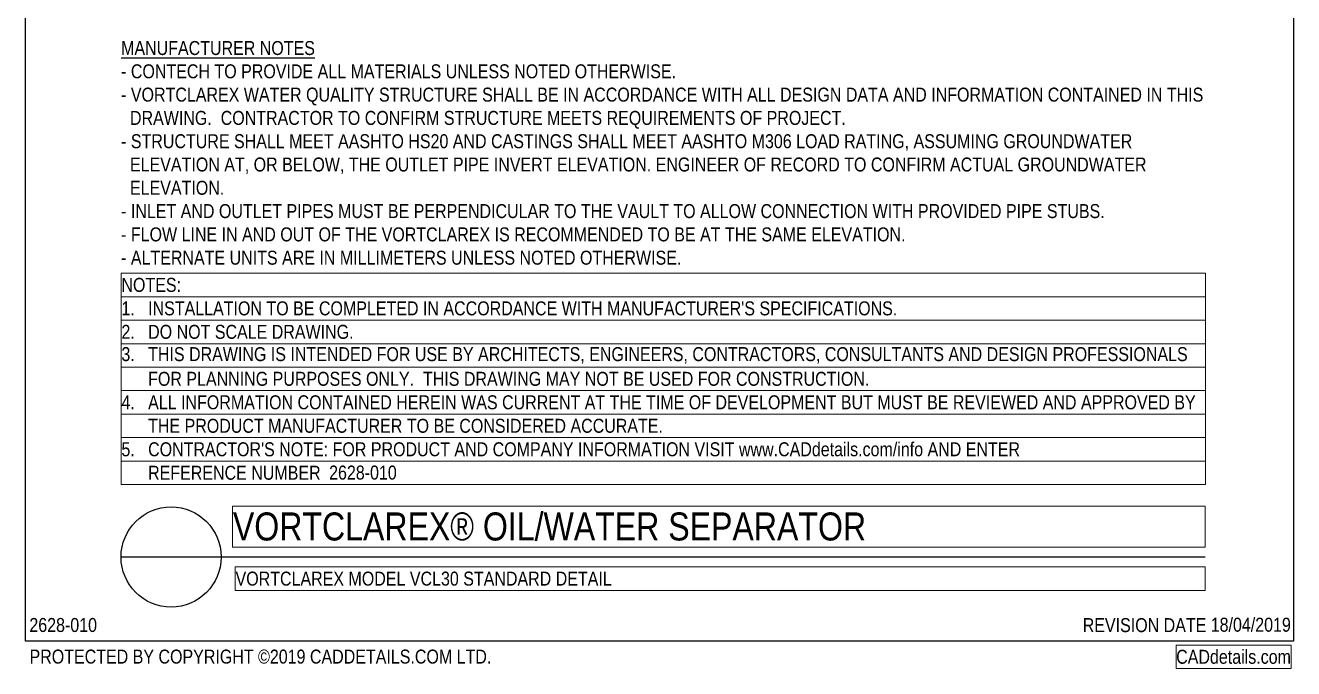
# Model space of a CAD drawing. Extents: x 0 to 216, y -5 to 280.
# Drawn here: x 0 to 216, y -4.7 to 104.9 of the extents above; entities that cross this region are included whole.
import ezdxf

# ---------------------------------------------------------------- set-up
doc = ezdxf.new("R2010")
doc.units = 0
doc.header["$LTSCALE"] = 10
doc.header["$MEASUREMENT"] = 0
doc.layers.get('0').update_dxf_attribs({"linetype": 'CONTINUOUS'})
doc.layers.get('Defpoints').update_dxf_attribs({"linetype": 'CONTINUOUS'})
for name, color, linetype in [('2628-LOGO$0$CADdetails-7-VERYFINE', 7, 'CONTINUOUS'), ('2628-LOGO$0$CADdetails-FRAME', 7, 'CONTINUOUS'), ('CADdetails-1-FINE', 1, 'CONTINUOUS'), ('CADdetails-2-FINELIGHT', 2, 'CONTINUOUS'), ('CADdetails-7-VERYFINE', 7, 'CONTINUOUS')]:
    doc.layers.add(name, color=color, linetype=linetype)
doc.styles.add('2628-LOGO$0$CADdetails-DIMENSIONS', font='ARIALN.TTF', dxfattribs={"height": 2.38})
doc.styles.add('2628-LOGO$0$CADdetails-NOTES', font='ARIALN.TTF', dxfattribs={"height": 2.38})
doc.styles.add('CADdetails-DETAILTITLE', font='ARIALN.TTF', dxfattribs={"height": 4.77})
doc.styles.add('CADdetails-NOTES', font='ARIALN.TTF', dxfattribs={"height": 2.38})

# ---------------------------------------------------------------- blocks, each defined once
blk = doc.blocks.new('*T1')
at = {"layer": 'Defpoints', "color": 8, "linetype": 'ByBlock', "lineweight": 0, "transparency": 16777216}
for p, q in [((0, 0), (165.2, 0)), ((0, 0), (0, -4)), ((165.2, 0), (165.2, -4)), ((0, -4), (165.2, -4))]:
    blk.add_line(p, q, dxfattribs=at)
at = {"layer": 'CADdetails-1-FINE', "transparency": 16777216, "insert": (0.06, -2), "char_height": 2.38, "width": 165.0809, "attachment_point": 4, "style": 'CADdetails-NOTES'}
blk.add_mtext('VORTCLAREX MODEL VCL30 STANDARD DETAIL', dxfattribs=at)
blk = doc.blocks.new('*T2')
at = {"layer": 'Defpoints', "color": 8, "linetype": 'ByBlock', "lineweight": 0, "transparency": 16777216}
for p, q in [((0, 0), (165.65, 0)), ((0, 0), (0, -7)), ((165.65, 0), (165.65, -7)), ((0, -7), (165.65, -7))]:
    blk.add_line(p, q, dxfattribs=at)
at = {"layer": 'CADdetails-2-FINELIGHT', "transparency": 16777216, "insert": (0.06, -3.5), "char_height": 4.77, "width": 165.5323, "attachment_point": 4, "style": 'CADdetails-DETAILTITLE'}
blk.add_mtext('VORTCLAREX® OIL/WATER SEPARATOR', dxfattribs=at)
blk = doc.blocks.new('*T25')
at = {"layer": 'Defpoints', "color": 8, "linetype": 'ByBlock', "lineweight": 0, "transparency": 16777216}
for p, q in [((0, 0), (184.71, 0)), ((0, 0), (0, -36)), ((184.71, 0), (184.71, -36)), ((0, -4), (184.71, -4)), ((0, -8), (184.71, -8)), ((0, -12), (184.71, -12)), ((0, -16), (184.71, -16)), ((0, -20), (184.71, -20)), ((0, -24), (184.71, -24)), ((0, -28), (184.71, -28)), ((0, -32), (184.71, -32)), ((0, -36), (184.71, -36))]:
    blk.add_line(p, q, dxfattribs=at)
at = {"layer": '2628-LOGO$0$CADdetails-FRAME', "transparency": 16777216, "char_height": 2.38, "width": 184.5948, "attachment_point": 4, "style": '2628-LOGO$0$CADdetails-NOTES'}
for s, insert in [('NOTES:', (0.06, -2)), ("1.   INSTALLATION TO BE COMPLETED IN ACCORDANCE WITH MANUFACTURER'S SPECIFICATIONS.", (0.06, -6)), ('2.   DO NOT SCALE DRAWING.', (0.06, -10)), ('3.   THIS DRAWING IS INTENDED FOR USE BY ARCHITECTS, ENGINEERS, CONTRACTORS, CONSULTANTS AND DESIGN PROFESSIONALS', (0.06, -14)), ('      FOR PLANNING PURPOSES ONLY.  THIS DRAWING MAY NOT BE USED FOR CONSTRUCTION.', (0.06, -18)), ('4.   ALL INFORMATION CONTAINED HEREIN WAS CURRENT AT THE TIME OF DEVELOPMENT BUT MUST BE REVIEWED AND APPROVED BY', (0.06, -22)), ('      THE PRODUCT MANUFACTURER TO BE CONSIDERED ACCURATE.', (0.06, -26)), ("5.   CONTRACTOR'S NOTE: FOR PRODUCT AND COMPANY INFORMATION VISIT www.CADdetails.com/info AND ENTER", (0.06, -30)), ('      REFERENCE NUMBER', (0.06, -34))]:
    blk.add_mtext(s, dxfattribs=dict(at, insert=insert))
blk = doc.blocks.new('*T26')
at = {"layer": 'Defpoints', "color": 8, "linetype": 'ByBlock', "lineweight": 0, "transparency": 16777216}
for p, q in [((0, 0), (19.6, 0)), ((0, 0), (0, -4)), ((19.6, 0), (19.6, -4)), ((0, -4), (19.6, -4))]:
    blk.add_line(p, q, dxfattribs=at)
at = {"layer": '2628-LOGO$0$CADdetails-7-VERYFINE', "transparency": 16777216, "insert": (19.54, -2), "char_height": 2.38, "width": 19.4793, "attachment_point": 6, "style": '2628-LOGO$0$CADdetails-NOTES'}
blk.add_mtext('CADdetails.com', dxfattribs=at)
blk = doc.blocks.new('2628-LOGO')
at = {"layer": '2628-LOGO$0$CADdetails-FRAME'}
for p, q in [((0, 0), (0, 280)), ((216, 280), (216, 0)), ((216, 0), (0, 0))]:
    blk.add_line(p, q, dxfattribs=at)
for name, p in [('*T25', (16.3, 62.65)), ('*T26', (196, -0.69))]:
    blk.add_blockref(name, p)
at = {"layer": '2628-LOGO$0$CADdetails-7-VERYFINE', "char_height": 2.38, "attachment_point": 1}
for s, width, gutter_width, insert, style in [('2628-010', 53.6533, 11.9, (51.73, 29.89), '2628-LOGO$0$CADdetails-NOTES'), ('2628-010', 53.6533, 11.9, (0.68, 3.93), '2628-LOGO$0$CADdetails-NOTES'), ('REVISION DATE', 24.5006, 11.9, (180.08, 3.91), '2628-LOGO$0$CADdetails-NOTES'), ('18/04/2019', 13.6761, 23.85, (201.88, 3.98), '2628-LOGO$0$CADdetails-DIMENSIONS')]:
    blk.add_mtext_dynamic_manual_height_columns(s, width=width, gutter_width=gutter_width, heights=[0], dxfattribs=dict(at, insert=insert, style=style))
at = {"layer": '2628-LOGO$0$CADdetails-7-VERYFINE', "insert": (0.71, -1.45), "char_height": 2.38, "width": 82.1295, "attachment_point": 1, "style": '2628-LOGO$0$CADdetails-NOTES'}
blk.add_mtext('PROTECTED BY COPYRIGHT ©2019 CADDETAILS.COM LTD.', dxfattribs=at)
blk.add_mtext('PROTECTED BY COPYRIGHT ©2019 CADDETAILS.COM LTD.', dxfattribs=at)

msp = doc.modelspace()

# ---------------------------------------------------------------- linework, layer by layer
at = {"layer": 'CADdetails-2-FINELIGHT'}
msp.add_line((16.299, 14.322), (200.936, 14.322), dxfattribs=at)
msp.add_circle((24.826, 14.322), 8.527, dxfattribs=at)

# ---------------------------------------------------------------- block references
for name, p in [('*T2', (35.283, 22.987)), ('*T1', (35.735, 12.622))]:
    msp.add_blockref(name, p)
at = {"layer": 'CADdetails-7-VERYFINE'}
msp.add_blockref('2628-LOGO', (0, 0), dxfattribs=at)

# ---------------------------------------------------------------- texts
at = {"layer": 'CADdetails-7-VERYFINE', "insert": (16.304, 102.193), "char_height": 2.38, "attachment_point": 1, "style": 'CADdetails-NOTES'}
msp.add_mtext_dynamic_manual_height_columns('{\\LMANUFACTURER NOTES\\P}- CONTECH TO PROVIDE ALL MATERIALS UNLESS NOTED OTHERWISE.\\P- VORTCLAREX WATER QUALITY STRUCTURE SHALL BE IN ACCORDANCE WITH ALL DESIGN DATA AND INFORMATION CONTAINED IN THIS\\P  DRAWING.  CONTRACTOR TO CONFIRM STRUCTURE MEETS REQUIREMENTS OF PROJECT.\\P- STRUCTURE SHALL MEET AASHTO HS20 AND CASTINGS SHALL MEET AASHTO M306 LOAD RATING, ASSUMING GROUNDWATER\\P  ELEVATION AT, OR BELOW, THE OUTLET PIPE INVERT ELEVATION. ENGINEER OF RECORD TO CONFIRM ACTUAL GROUNDWATER\\P  ELEVATION.\\P- INLET AND OUTLET PIPES MUST BE PERPENDICULAR TO THE VAULT TO ALLOW CONNECTION WITH PROVIDED PIPE STUBS.\\P- FLOW LINE IN AND OUT OF THE VORTCLAREX IS RECOMMENDED TO BE AT THE SAME ELEVATION.\\P- ALTERNATE UNITS ARE IN MILLIMETERS UNLESS NOTED OTHERWISE.', width=184.79248, gutter_width=11.9, heights=[0], dxfattribs=at)

doc.saveas('drawing.dxf')
